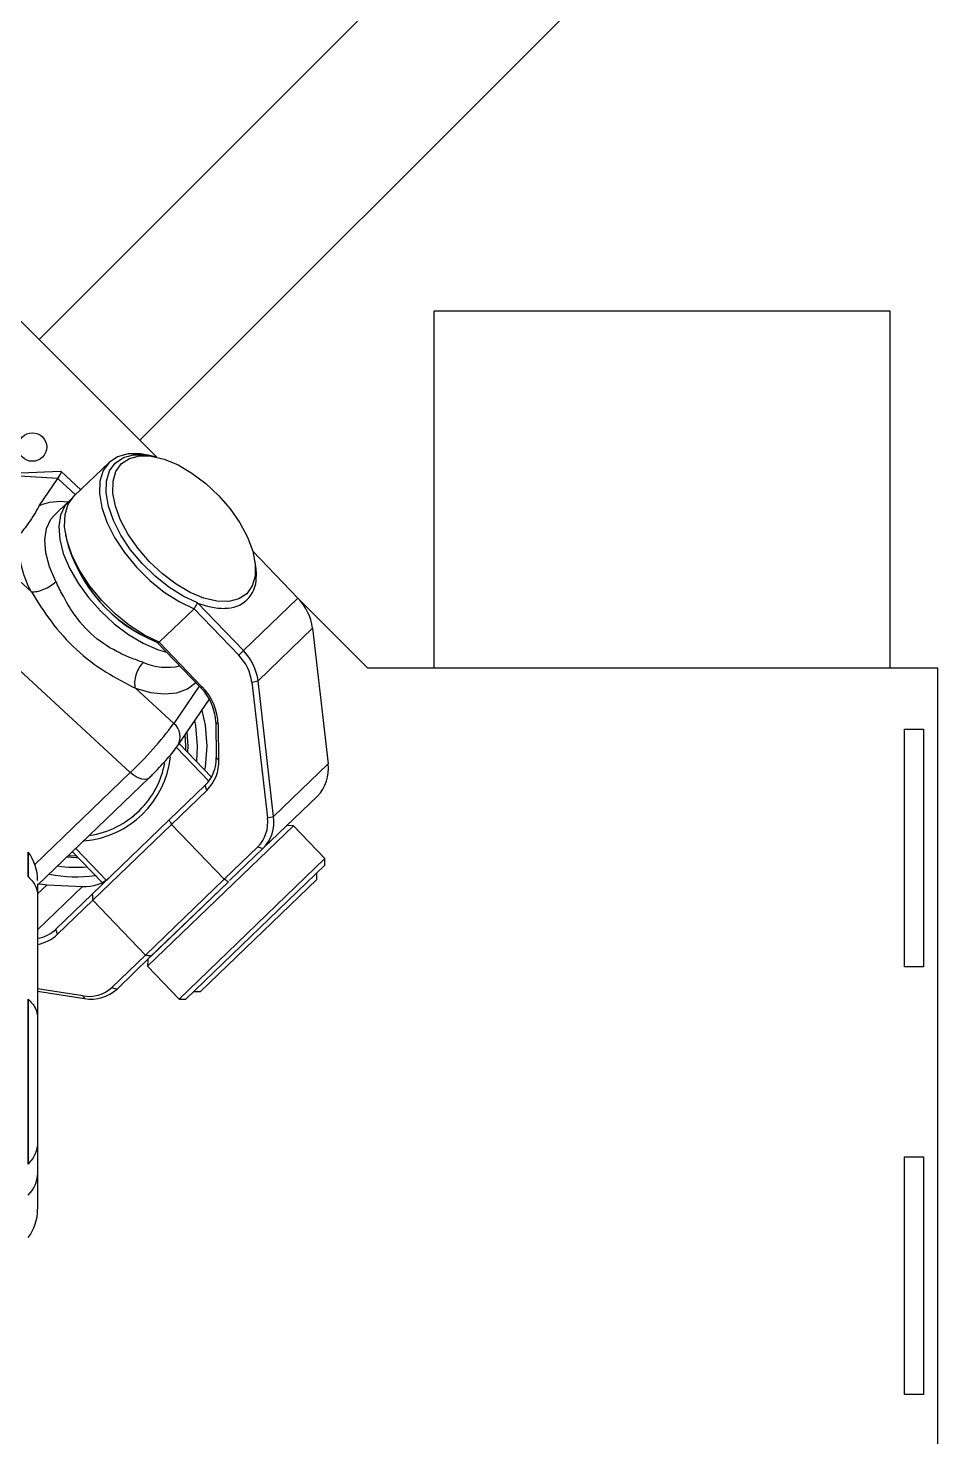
# Model space of a CAD drawing. Header units: millimetres. Extents: x 0 to 297, y 0 to 210.
# Drawn here: x 157.53 to 173.49, y 128.78 to 153.49 of the extents above; entities that cross this region are included whole.
import ezdxf

# ---------------------------------------------------------------- set-up
doc = ezdxf.new("R2010")
doc.units = ezdxf.units.MM

msp = doc.modelspace()

# ---------------------------------------------------------------- linework, layer by layer
at = {"color": 7, "linetype": 'Continuous', "lineweight": 25}
for p, q in [((168.685, 158.989), (157.723, 148.027)), ((159.491, 146.259), (171.192, 157.961)), ((156.28, 149.47), (159.786, 145.964)), ((164.655, 142.262), (164.655, 148.525)), ((172.655, 148.525), (164.655, 148.525)), ((172.655, 142.262), (172.655, 148.525)), ((158.95, 145.872), (158.339, 145.284)), ((159.712, 145.981), (159.636, 145.998)), ((159.788, 145.964), (159.712, 145.981)), ((158.05, 145.589), (157.38, 145.633)), ((158.099, 145.714), (157.399, 145.683)), ((157.721, 145.108), (158.05, 145.589)), ((158.05, 145.589), (158.36, 145.304)), ((158.452, 145.393), (158.107, 145.711)), ((158.238, 145.186), (157.996, 144.953)), ((158.188, 144.603), (158.202, 144.526)), ((161.471, 144.312), (162.262, 143.49)), ((157.586, 143.6), (157.037, 144.107)), ((161.515, 144.108), (161.501, 144.185)), ((160.44, 143.304), (159.83, 142.716)), ((160.44, 143.304), (161.224, 142.49)), ((161.307, 142.57), (160.502, 143.406)), ((162.262, 143.49), (161.307, 142.57)), ((162.291, 143.459), (163.489, 142.262)), ((156.28, 143.241), (159.322, 140.431)), ((161.563, 142.042), (162.518, 142.962)), ((162.518, 142.962), (162.791, 140.582)), ((159.789, 142.72), (160.56, 141.92)), ((160.579, 141.938), (159.83, 142.716)), ((161.224, 142.49), (161.307, 142.57)), ((173.489, 142.262), (163.489, 142.262)), ((173.489, 128.454), (173.489, 142.262)), ((160.084, 141.292), (159.414, 141.911)), ((160.533, 141.948), (160.084, 141.292)), ((160.579, 141.938), (160.56, 141.92)), ((161.455, 142.015), (161.563, 142.042)), ((161.455, 142.015), (161.727, 139.635)), ((161.835, 139.662), (161.563, 142.042)), ((160.156, 140.907), (160.71, 141.718)), ((160.298, 140.896), (160.287, 141.099)), ((160.316, 141.141), (160.331, 140.896)), ((160.867, 141.271), (160.821, 141.314)), ((160.821, 141.314), (160.83, 140.693)), ((160.875, 140.651), (160.867, 141.271)), ((172.905, 141.191), (173.239, 141.191)), ((172.905, 137.025), (172.905, 141.191)), ((172.905, 137.025), (172.905, 141.191)), ((172.905, 141.191), (173.239, 141.191)), ((173.239, 141.191), (173.239, 137.025)), ((173.239, 141.191), (173.239, 137.025)), ((160.131, 140.873), (160.701, 140.28)), ((160.748, 140.352), (160.18, 140.942)), ((160.296, 140.821), (160.298, 140.896)), ((160.331, 140.896), (160.328, 140.788)), ((160.498, 140.896), (160.481, 140.629)), ((160.875, 140.651), (160.83, 140.693)), ((162.791, 140.582), (161.835, 139.662)), ((159.322, 140.431), (157.648, 138.819)), ((157.697, 138.454), (159.655, 140.339)), ((160.638, 140.209), (160.001, 139.596)), ((160.046, 139.523), (160.664, 140.118)), ((160.664, 140.118), (160.638, 140.209)), ((161.648, 139.1), (162.604, 140.02)), ((160.001, 139.596), (158.655, 138.3)), ((161.727, 139.635), (161.835, 139.662)), ((158.662, 138.191), (160.046, 139.523)), ((159.626, 137.036), (162.183, 139.499)), ((160.971, 138.563), (160.046, 139.523)), ((162.183, 139.499), (162.065, 139.501)), ((162.737, 138.923), (162.183, 139.499)), ((158.9, 138.546), (158.367, 139.1)), ((161.559, 139.129), (160.971, 138.563)), ((161.065, 138.537), (161.648, 139.1)), ((161.559, 139.129), (161.648, 139.1)), ((158.307, 139.042), (158.827, 138.502)), ((162.737, 138.923), (160.18, 136.46)), ((162.735, 138.805), (162.737, 138.923)), ((160.298, 136.458), (162.735, 138.805)), ((162.595, 138.554), (162.597, 138.672)), ((157.697, 138.305), (157.863, 138.465)), ((158.483, 138.433), (157.697, 137.676)), ((157.863, 138.465), (158.483, 138.433)), ((160.971, 138.563), (159.587, 137.23)), ((161.045, 138.518), (159.673, 137.197)), ((159.696, 137.219), (161.042, 138.515)), ((162.595, 138.554), (160.554, 136.589)), ((157.697, 138.28), (157.697, 136.132)), ((158.655, 138.3), (158.018, 137.686)), ((158.044, 137.596), (158.662, 138.191)), ((158.662, 138.191), (159.587, 137.23)), ((158.044, 137.596), (158.018, 137.686)), ((159.587, 137.23), (158.999, 136.664)), ((159.089, 136.635), (159.673, 137.197)), ((159.628, 137.154), (159.626, 137.036)), ((159.626, 137.036), (160.18, 136.46)), ((173.239, 137.025), (172.905, 137.025)), ((173.239, 137.025), (172.905, 137.025)), ((158.488, 136.515), (157.697, 136.636)), ((158.999, 136.664), (159.089, 136.635)), ((157.697, 136.595), (158.52, 136.469)), ((158.488, 136.515), (158.52, 136.469)), ((160.18, 136.46), (160.298, 136.458)), ((160.436, 136.591), (160.554, 136.589)), ((157.697, 133.943), (157.697, 133.4)), ((172.905, 133.691), (173.239, 133.691)), ((172.905, 129.525), (172.905, 133.691)), ((172.905, 129.525), (172.905, 133.691)), ((172.905, 133.691), (173.239, 133.691)), ((173.239, 133.691), (173.239, 129.525)), ((173.239, 133.691), (173.239, 129.525)), ((157.697, 133.4), (157.697, 132.775)), ((173.239, 129.525), (172.905, 129.525)), ((173.239, 129.525), (172.905, 129.525))]:
    msp.add_line(p, q, dxfattribs=at)
at = {"color": 7, "linetype": 'Continuous', "lineweight": 25, "flags": 128}
for points in [[(159.636, 145.998), (159.501, 146.02), (159.284, 146.021), (159.098, 145.971), (158.95, 145.872), (158.846, 145.728), (158.789, 145.544), (158.781, 145.326), (158.823, 145.083), (158.913, 144.823), (159.047, 144.556), (159.222, 144.29), (159.431, 144.036), (159.665, 143.803), (159.918, 143.598), (160.18, 143.43), (160.44, 143.304)], [(160.502, 143.406), (160.252, 143.523), (160, 143.681), (159.757, 143.875), (159.53, 144.098), (159.328, 144.341), (159.158, 144.595), (159.027, 144.852), (158.939, 145.102), (158.898, 145.336), (158.904, 145.545), (158.959, 145.722), (159.059, 145.861), (159.201, 145.956), (159.38, 146.003), (159.589, 146.002), (159.712, 145.981)], [(159.167, 145.85), (159.307, 145.942), (159.483, 145.986), (159.689, 145.981), (159.917, 145.928), (160.159, 145.828), (160.404, 145.684), (160.645, 145.503), (160.871, 145.292), (161.073, 145.058), (161.245, 144.811), (161.379, 144.56), (161.47, 144.315), (161.515, 144.085), (161.512, 143.879), (161.461, 143.704), (161.364, 143.569), (161.225, 143.477), (161.049, 143.433), (160.843, 143.437), (160.614, 143.491), (160.373, 143.591), (160.127, 143.734), (159.886, 143.915), (159.66, 144.127), (159.458, 144.36), (159.286, 144.607), (159.152, 144.858), (159.061, 145.104), (159.016, 145.334), (159.019, 145.54), (159.07, 145.714), (159.167, 145.85)], [(158.05, 145.589), (158.09, 145.652), (158.109, 145.694), (158.106, 145.713), (158.099, 145.714)], [(159.83, 142.716), (159.569, 142.842), (159.307, 143.01), (159.055, 143.215), (158.82, 143.448), (158.611, 143.702), (158.437, 143.968), (158.302, 144.235), (158.212, 144.495), (158.17, 144.739), (158.178, 144.956), (158.235, 145.14), (158.339, 145.284)], [(158.172, 145.108), (158.096, 144.945), (158.066, 144.747), (158.083, 144.521), (158.147, 144.275), (158.256, 144.017), (158.405, 143.756), (158.59, 143.501), (158.804, 143.26), (159.04, 143.041), (159.29, 142.853), (159.546, 142.702), (159.798, 142.592), (159.959, 142.544)], [(158.292, 145.231), (158.291, 145.231), (158.172, 145.108)], [(158.016, 143.78), (157.907, 144.039), (157.842, 144.286), (157.824, 144.513), (157.854, 144.711), (157.93, 144.875), (157.996, 144.953)], [(159.414, 141.911), (159.676, 141.838), (159.92, 141.812), (160.137, 141.833), (160.323, 141.902), (160.469, 142.014)], [(160.451, 141.339), (160.467, 141.255), (160.498, 140.896)], [(160.577, 141.523), (160.635, 141.264), (160.664, 140.896)], [(160.664, 140.896), (160.635, 140.529), (160.626, 140.479)], [(159.655, 140.339), (159.643, 140.329), (159.61, 140.314), (159.57, 140.31), (159.524, 140.315), (159.475, 140.331), (159.423, 140.356), (159.372, 140.39), (159.322, 140.431)], [(158.407, 138.938), (158.373, 138.938), (158.207, 138.945)], [(158.239, 138.976), (158.373, 138.971), (158.375, 138.971)], [(157.73, 138.483), (157.783, 138.473), (157.863, 138.465)]]:
    msp.add_lwpolyline(points, dxfattribs=at)
at = {"color": 7, "linetype": 'Continuous', "lineweight": 25}
msp.add_circle((157.605, 146.141), 0.25, dxfattribs=at)
for centre, radius, start, end in [((158.086, 144.272), 0.912, 81.2793, 113.6147), ((159.12, 144.459), 1.758, 175.7626, 209.2333), ((160.776, 145.187), 2.657, 194.4029, 248.2114), ((160.804, 145.213), 2.691, 194.7736, 247.8406), ((160.466, 143.905), 1.068, 356.8785, 10.9432), ((160.997, 143.848), 0.536, 267.9462, 359.8933), ((160.978, 144.569), 1.257, 247.7353, 269.9881), ((161.604, 142.845), 0.922, 7.3167, 44.4405), ((160.649, 141.925), 0.922, 7.3167, 44.4405), ((159.964, 143.357), 1.079, 247.551, 282.1532), ((160.632, 141.91), 0.83, 7.3167, 44.4405), ((159.916, 141.283), 0.906, 1.948, 44.6801), ((159.871, 141.238), 0.996, 1.948, 44.6801), ((154.58, 145.399), 6.868, 313.6695, 323.2705), ((159.901, 141.059), 0.297, 329.3609, 51.7694), ((158.373, 140.896), 1.667, 274.6575, 353.4377), ((158.373, 140.896), 1.583, 314.6029, 349.2549), ((160.179, 140.671), 0.651, 314.7965, 1.9487), ((160.16, 140.627), 0.716, 314.7965, 1.9487), ((162.133, 140.489), 0.665, 315.1502, 8.0678), ((158.373, 140.896), 1.583, 278.5079, 314.6029), ((161.135, 139.551), 0.598, 315.1502, 8.0678), ((161.177, 139.568), 0.665, 315.1502, 8.0678), ((156.864, 138.538), 0.833, 0.0104, 36.6769), ((158.373, 140.896), 2.292, 258.19, 278.3412), ((158.373, 140.896), 2.125, 261.3115, 275.0574), ((158.53, 139.082), 0.651, 265.8907, 313.0429), ((157.587, 138.14), 0.627, 280.1452, 313.5533), ((157.57, 138.095), 0.689, 280.649, 313.5615), ((158.594, 137.104), 0.598, 259.7716, 312.6892), ((158.638, 137.124), 0.665, 259.7716, 312.6892), ((157.157, 133.411), 0.541, 313.7437, 358.7803), ((156.864, 132.775), 0.833, 323.1301, 0)]:
    msp.add_arc(centre, radius, start, end, dxfattribs=at)
for points, knots in [([(157.721, 145.108), (157.664, 145.008), (157.564, 144.834), (157.426, 144.662), (157.366, 144.589)], [0, 0, 0, 0, 0.571345, 1, 1, 1, 1]), ([(157.586, 143.6), (157.696, 143.426), (157.923, 143.069), (158.361, 142.574), (158.885, 142.18), (159.241, 141.999), (159.414, 141.911)], [0, 0, 0, 0, 0.24377, 0.499967, 0.756267, 1, 1, 1, 1]), ([(159.552, 142.361), (159.478, 142.388), (159.394, 142.418), (159.288, 142.461), (159.208, 142.495), (158.978, 142.603), (158.612, 142.846), (158.337, 143.196), (158.195, 143.435), (158.108, 143.596), (158.055, 143.702), (158.016, 143.78)], [0, 0, 0, 0, 0.12504, 0.140637, 0.166745, 0.250459, 0.500027, 0.749509, 0.830146, 0.87496, 1, 1, 1, 1]), ([(160.44, 143.304), (160.452, 143.323), (160.472, 143.357), (160.493, 143.391), (160.502, 143.406)], [0, 0, 0, 0, 0.560006, 1, 1, 1, 1]), ([(159.789, 142.72), (159.797, 142.719), (159.811, 142.718), (159.824, 142.717), (159.83, 142.716)], [0, 0, 0, 0, 0.560006, 1, 1, 1, 1]), ([(159.655, 140.339), (159.674, 140.358), (159.73, 140.413), (159.831, 140.518), (159.949, 140.647), (160.055, 140.772), (160.12, 140.855), (160.149, 140.898), (160.156, 140.907)], [0, 0, 0, 0, 0.107019, 0.314602, 0.519895, 0.726177, 0.93818, 1, 1, 1, 1]), ([(160.001, 139.596), (160.01, 139.582), (160.025, 139.558), (160.04, 139.534), (160.046, 139.523)], [0, 0, 0, 0, 0.560006, 1, 1, 1, 1]), ([(157.53, 139.037), (157.53, 139.037), (157.53, 139.035), (157.53, 138.996), (157.53, 138.89), (157.53, 138.699), (157.53, 138.606)], [0, 0, 0, 0, 0.143018, 0.30662, 0.664295, 1, 1, 1, 1]), ([(157.53, 138.606), (157.53, 138.699), (157.53, 138.841), (157.53, 138.951), (157.53, 139.023), (157.53, 139.03), (157.53, 139.034)], [0, 0, 0, 0, 0.33927, 0.515425, 0.701939, 1, 1, 1, 1]), ([(157.697, 138.48), (157.697, 138.474), (157.697, 138.453), (157.697, 138.391), (157.697, 138.316), (157.697, 138.28)], [0, 0, 0, 0, 0.161509, 0.591989, 1, 1, 1, 1]), ([(161.042, 138.515), (161.029, 138.524), (161.005, 138.54), (160.982, 138.556), (160.971, 138.563)], [0, 0, 0, 0, 0.560006, 1, 1, 1, 1]), ([(158.655, 138.3), (158.657, 138.279), (158.659, 138.243), (158.661, 138.207), (158.662, 138.191)], [0, 0, 0, 0, 0.560006, 1, 1, 1, 1]), ([(159.587, 137.23), (159.607, 137.228), (159.644, 137.224), (159.68, 137.221), (159.696, 137.219)], [0, 0, 0, 0, 0.560006, 1, 1, 1, 1]), ([(157.53, 133.564), (157.53, 133.658), (157.53, 133.844), (157.53, 134.131), (157.53, 134.398), (157.53, 134.638), (157.53, 134.935), (157.53, 135.224), (157.53, 135.498), (157.53, 135.701), (157.53, 135.903), (157.53, 136.173), (157.53, 136.344), (157.53, 136.458)], [0, 0, 0, 0, 0.125879, 0.249836, 0.335617, 0.418381, 0.498821, 0.629083, 0.690065, 0.749143, 0.813159, 0.874611, 1, 1, 1, 1]), ([(157.53, 136.458), (157.53, 136.404), (157.53, 136.294), (157.53, 136.105), (157.53, 135.904), (157.53, 135.635), (157.53, 135.361), (157.53, 135.092), (157.53, 134.828), (157.53, 134.512), (157.53, 134.046), (157.53, 133.756), (157.53, 133.564)], [0, 0, 0, 0, 0.062163, 0.125479, 0.187034, 0.2512, 0.371029, 0.434611, 0.501431, 0.623171, 0.751017, 1, 1, 1, 1]), ([(157.697, 136.132), (157.697, 136.091), (157.697, 136.005), (157.697, 135.855), (157.697, 135.697), (157.697, 135.491), (157.697, 135.23), (157.697, 134.936), (157.697, 134.654), (157.697, 134.308), (157.697, 134.088), (157.697, 133.943)], [0, 0, 0, 0, 0.061289, 0.12598, 0.186487, 0.25171, 0.370284, 0.500908, 0.623027, 0.75096, 1, 1, 1, 1])]:
    msp.add_open_spline(points, degree=3, knots=knots, dxfattribs=at)
for points in [[(157.586, 143.6), (157.618, 143.601), (157.684, 143.603), (157.806, 143.642), (157.926, 143.703), (157.986, 143.754), (158.016, 143.78)], [(159.414, 141.911), (159.408, 141.947), (159.397, 142.02), (159.423, 142.149), (159.475, 142.272), (159.526, 142.331), (159.552, 142.361)], [(157.53, 138.606), (157.578, 138.556), (157.675, 138.456), (157.69, 138.339), (157.697, 138.28)], [(157.53, 136.458), (157.578, 136.408), (157.675, 136.309), (157.69, 136.191), (157.697, 136.132)], [(157.697, 133.943), (157.69, 133.875), (157.675, 133.739), (157.578, 133.622), (157.53, 133.564)]]:
    msp.add_open_spline(points, degree=3, dxfattribs=at)

doc.saveas('drawing.dxf')
